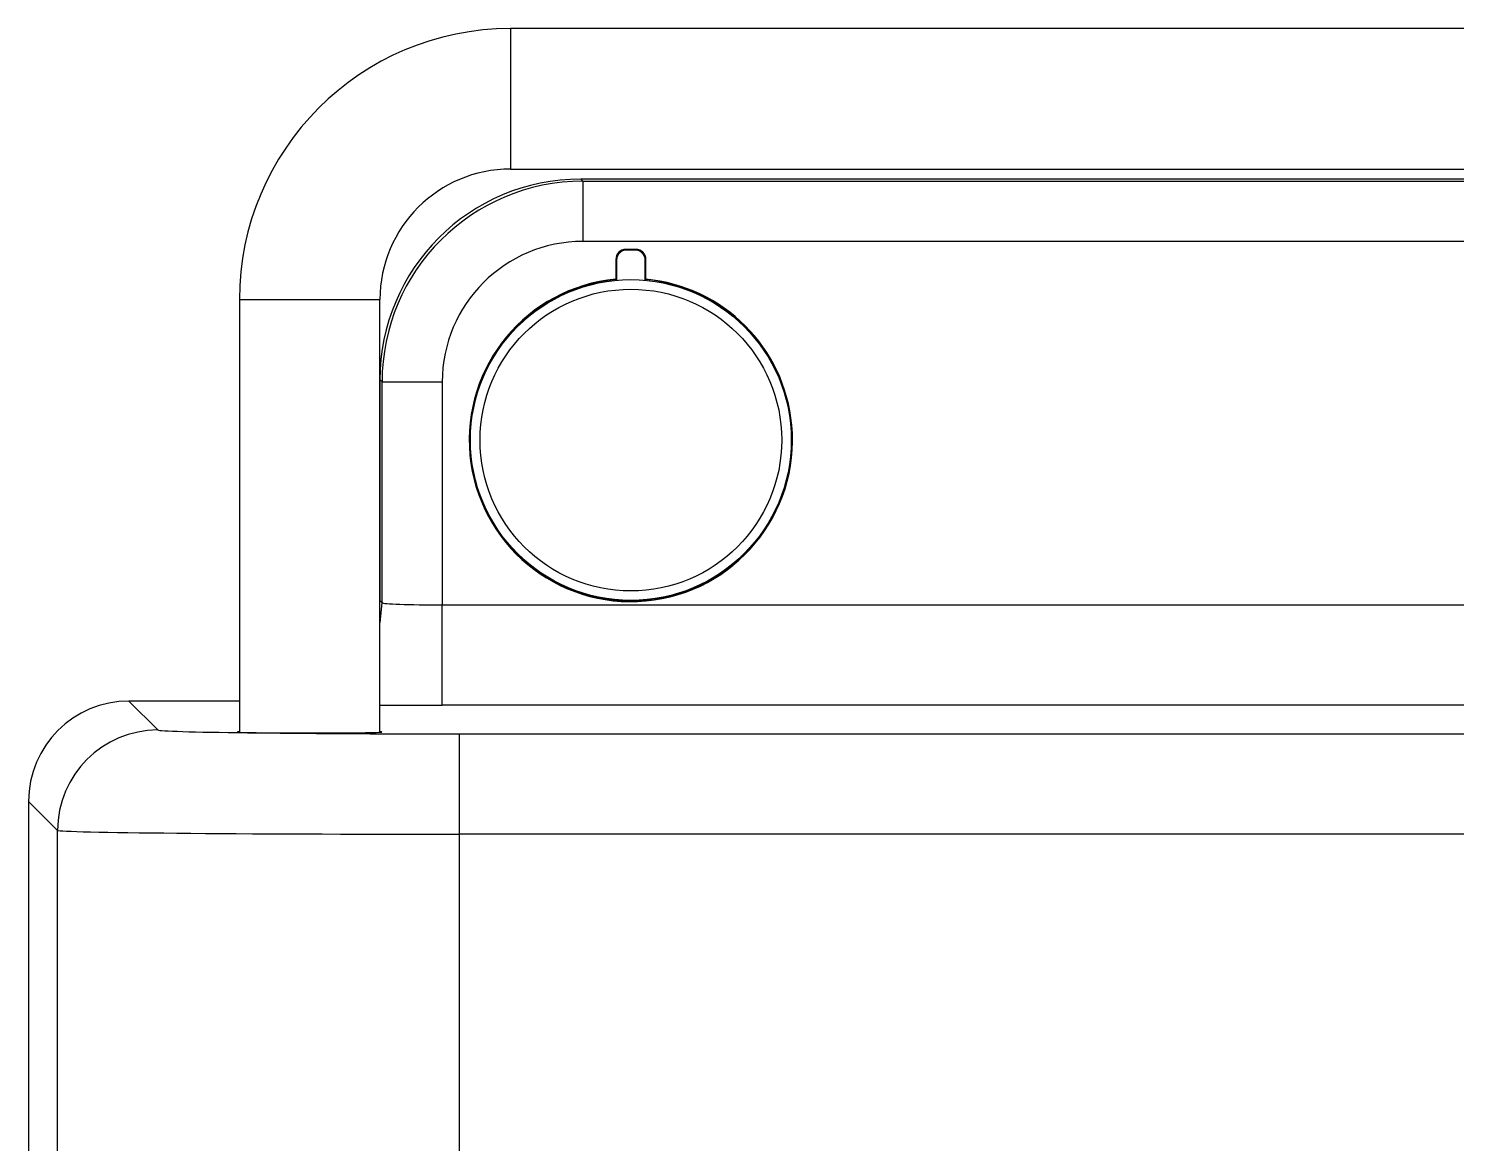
# Model space of a CAD drawing. Extents: x 14808 to 20058, y -13198 to -11680.
# Drawn here: x 19250.64 to 19268.42, y -12015.4 to -12001.52 of the extents above; entities that cross this region are included whole.
import ezdxf

# ---------------------------------------------------------------- set-up
doc = ezdxf.new("R2010")
doc.units = 0
doc.header["$LTSCALE"] = 7
doc.header["$MEASUREMENT"] = 0
doc.layers.add('Layer 5', color=7, linetype='CONTINUOUS')

# ---------------------------------------------------------------- blocks, each defined once
blk = doc.blocks.new('block 4')
at = {"layer": 'Layer 5', "color": 9, "lineweight": 25, "true_color": 0xc4c4c4}
blk.add_open_spline([(-85.549, 163.495), (-85.549, 167.912), (-89.13, 171.493), (-93.547, 171.493), (-97.965, 171.493), (-101.546, 167.912), (-101.546, 163.495), (-101.546, 159.078), (-97.965, 155.496), (-93.547, 155.496), (-89.13, 155.496), (-85.549, 159.078), (-85.549, 163.495), (-85.549, 163.495), (-85.549, 163.495), (-85.549, 163.495)], degree=3, knots=[0, 0, 0, 0, 1, 1, 1, 2, 2, 2, 3, 3, 3, 4, 4, 4, 5, 5, 5, 5], dxfattribs=at)
blk = doc.blocks.new('block 7')
at = {"layer": 'Layer 5', "color": 9, "lineweight": 25, "true_color": 0xc4c4c4}
blk.add_lwpolyline([(144.507, 183.995), (-99.547, 183.995)], dxfattribs=at)
blk = doc.blocks.new('block 8')
at = {"layer": 'Layer 5', "color": 9, "lineweight": 25, "true_color": 0xc4c4c4}
blk.add_lwpolyline([(-99.547, 176.995), (134.007, 176.995)], dxfattribs=at)
blk = doc.blocks.new('block 9')
at = {"layer": 'Layer 5', "color": 9, "lineweight": 25, "true_color": 0xc4c4c4}
blk.add_lwpolyline([(-106.047, 148.939), (-106.047, 170.495)], dxfattribs=at)
blk = doc.blocks.new('block 10')
at = {"layer": 'Layer 5', "color": 9, "lineweight": 25, "true_color": 0xc4c4c4}
blk.add_lwpolyline([(-113.047, 170.495), (-113.047, 148.939)], dxfattribs=at)
blk = doc.blocks.new('block 11')
at = {"layer": 'Layer 5', "color": 9, "lineweight": 25, "true_color": 0xc4c4c4}
blk.add_open_spline([(-99.547, 176.995), (-103.137, 176.995), (-106.047, 174.085), (-106.047, 170.495)], degree=3, dxfattribs=at)
blk = doc.blocks.new('block 12')
at = {"layer": 'Layer 5', "color": 9, "lineweight": 25, "true_color": 0xc4c4c4}
blk.add_open_spline([(-99.547, 183.995), (-107.003, 183.995), (-113.047, 177.951), (-113.047, 170.495)], degree=3, dxfattribs=at)
blk = doc.blocks.new('block 75')
at = {"layer": 'Layer 5', "color": 9, "lineweight": 25, "true_color": 0xc4c4c4}
blk.add_open_spline([(-86.033, 163.495), (-86.033, 167.645), (-89.397, 171.009), (-93.547, 171.009), (-97.697, 171.009), (-101.062, 167.645), (-101.062, 163.495), (-101.062, 159.345), (-97.697, 155.981), (-93.547, 155.981), (-89.397, 155.981), (-86.033, 159.345), (-86.033, 163.495), (-86.033, 163.495), (-86.033, 163.495), (-86.033, 163.495)], degree=3, knots=[0, 0, 0, 0, 1, 1, 1, 2, 2, 2, 3, 3, 3, 4, 4, 4, 5, 5, 5, 5], dxfattribs=at)
blk = doc.blocks.new('block 76')
at = {"layer": 'Layer 5', "color": 9, "lineweight": 25, "true_color": 0xc4c4c4}
blk.add_open_spline([(-85.557, 163.495), (-85.557, 167.908), (-89.134, 171.486), (-93.547, 171.486), (-97.96, 171.486), (-101.538, 167.908), (-101.538, 163.495), (-101.538, 159.082), (-97.96, 155.504), (-93.547, 155.504), (-89.134, 155.504), (-85.557, 159.082), (-85.557, 163.495), (-85.557, 163.495), (-85.557, 163.495), (-85.557, 163.495)], degree=3, knots=[0, 0, 0, 0, 1, 1, 1, 2, 2, 2, 3, 3, 3, 4, 4, 4, 5, 5, 5, 5], dxfattribs=at)
blk = doc.blocks.new('block 77')
at = {"layer": 'Layer 5', "color": 9, "lineweight": 25, "true_color": 0xc4c4c4}
blk.add_open_spline([(-85.549, 163.495), (-85.549, 167.912), (-89.13, 171.493), (-93.547, 171.493), (-97.965, 171.493), (-101.546, 167.912), (-101.546, 163.495), (-101.546, 159.078), (-97.965, 155.496), (-93.547, 155.496), (-89.13, 155.496), (-85.549, 159.078), (-85.549, 163.495), (-85.549, 163.495), (-85.549, 163.495), (-85.549, 163.495)], degree=3, knots=[0, 0, 0, 0, 1, 1, 1, 2, 2, 2, 3, 3, 3, 4, 4, 4, 5, 5, 5, 5], dxfattribs=at)
blk = doc.blocks.new('block 1018')
at = {"layer": 'Layer 5', "color": 9, "lineweight": 25, "true_color": 0xc4c4c4}
blk.add_open_spline([(-122.104, 144.052), (-121.961, 143.944), (-113.049, 143.858), (-102.106, 143.858)], degree=3, dxfattribs=at)
blk = doc.blocks.new('block 1019')
at = {"layer": 'Layer 5', "color": 9, "lineweight": 25, "true_color": 0xc4c4c4}
blk.add_lwpolyline([(-102.106, 143.858), (-102.106, 97.132)], dxfattribs=at)
blk = doc.blocks.new('block 1020')
at = {"layer": 'Layer 5', "color": 9, "lineweight": 25, "true_color": 0xc4c4c4}
blk.add_lwpolyline([(-122.104, 96.938), (-122.104, 144.052)], dxfattribs=at)
blk = doc.blocks.new('block 1021')
at = {"layer": 'Layer 5', "color": 9, "lineweight": 25, "true_color": 0xc4c4c4}
blk.add_lwpolyline([(76.811, 143.858), (-102.106, 143.858)], dxfattribs=at)
blk = doc.blocks.new('block 1029')
at = {"layer": 'Layer 5', "color": 9, "lineweight": 25, "true_color": 0xc4c4c4}
blk.add_lwpolyline([(-102.106, 148.858), (76.811, 148.858)], dxfattribs=at)
blk = doc.blocks.new('block 1030')
at = {"layer": 'Layer 5', "color": 9, "lineweight": 25, "true_color": 0xc4c4c4}
blk.add_lwpolyline([(-102.106, 148.858), (-102.106, 143.858)], dxfattribs=at)
blk = doc.blocks.new('block 1038')
at = {"layer": 'Layer 5', "color": 9, "lineweight": 25, "true_color": 0xc4c4c4}
blk.add_open_spline([(-117.104, 149.051), (-116.997, 148.944), (-110.313, 148.858), (-102.106, 148.858)], degree=3, dxfattribs=at)
blk = doc.blocks.new('block 1039')
at = {"layer": 'Layer 5', "color": 9, "lineweight": 25, "true_color": 0xc4c4c4}
blk.add_open_spline([(-117.104, 149.051), (-119.865, 149.051), (-122.103, 146.813), (-122.104, 144.052)], degree=3, dxfattribs=at)
blk = doc.blocks.new('block 1046')
at = {"layer": 'Layer 5', "color": 9, "lineweight": 25, "true_color": 0xc4c4c4}
blk.add_open_spline([(-109.547, 148.903), (-107.559, 148.903), (-105.947, 148.924), (-105.947, 148.95), (-105.947, 148.954), (-105.981, 148.958), (-106.047, 148.961)], degree=3, knots=[0, 0, 0, 0, 1, 1, 1, 2, 2, 2, 2], dxfattribs=at)
blk = doc.blocks.new('block 1047')
at = {"layer": 'Layer 5', "color": 9, "lineweight": 25, "true_color": 0xc4c4c4}
blk.add_open_spline([(-113.047, 148.961), (-113.513, 148.936), (-112.323, 148.911), (-110.39, 148.905), (-110.114, 148.904), (-109.831, 148.903), (-109.547, 148.903)], degree=3, knots=[0, 0, 0, 0, 1, 1, 1, 2, 2, 2, 2], dxfattribs=at)
blk = doc.blocks.new('block 1048')
at = {"layer": 'Layer 5', "color": 9, "lineweight": 25, "true_color": 0xc4c4c4}
blk.add_lwpolyline([(76.378, 150.286), (-102.942, 150.286)], dxfattribs=at)
blk = doc.blocks.new('block 1049')
at = {"layer": 'Layer 5', "color": 9, "lineweight": 25, "true_color": 0xc4c4c4}
blk.add_lwpolyline([(-118.548, 150.495), (-117.104, 149.051)], dxfattribs=at)
blk = doc.blocks.new('block 1050')
at = {"layer": 'Layer 5', "color": 9, "lineweight": 25, "true_color": 0xc4c4c4}
blk.add_lwpolyline([(-113.047, 150.495), (-118.548, 150.495)], dxfattribs=at)
blk = doc.blocks.new('block 1077')
at = {"layer": 'Layer 5', "color": 9, "lineweight": 25, "true_color": 0xc4c4c4}
blk.add_lwpolyline([(-122.104, 144.052), (-123.547, 145.495)], dxfattribs=at)
blk = doc.blocks.new('block 1078')
at = {"layer": 'Layer 5', "color": 9, "lineweight": 25, "true_color": 0xc4c4c4}
blk.add_open_spline([(-118.548, 150.495), (-121.309, 150.495), (-123.547, 148.257), (-123.547, 145.495)], degree=3, dxfattribs=at)
blk = doc.blocks.new('block 1085')
at = {"layer": 'Layer 5', "color": 9, "lineweight": 25, "true_color": 0xc4c4c4}
blk.add_lwpolyline([(-123.547, 145.495), (-123.547, 95.495)], dxfattribs=at)
blk = doc.blocks.new('block 1087')
at = {"layer": 'Layer 5', "color": 9, "lineweight": 25, "true_color": 0xc4c4c4}
blk.add_lwpolyline([(-102.942, 150.286), (-102.942, 155.286)], dxfattribs=at)
blk = doc.blocks.new('block 1088')
at = {"layer": 'Layer 5', "color": 9, "lineweight": 25, "true_color": 0xc4c4c4}
blk.add_lwpolyline([(-102.942, 155.286), (76.378, 155.286)], dxfattribs=at)
blk = doc.blocks.new('block 1097')
at = {"layer": 'Layer 5', "color": 9, "lineweight": 25, "true_color": 0xc4c4c4}
blk.add_open_spline([(-105.942, 155.389), (-105.92, 155.332), (-104.584, 155.286), (-102.942, 155.286)], degree=3, dxfattribs=at)
blk = doc.blocks.new('block 1124')
at = {"layer": 'Layer 5', "color": 9, "lineweight": 25, "true_color": 0xc4c4c4}
blk.add_lwpolyline([(-92.797, 172.495), (-92.832, 172.46)], dxfattribs=at)
blk = doc.blocks.new('block 1125')
at = {"layer": 'Layer 5', "color": 9, "lineweight": 25, "true_color": 0xc4c4c4}
blk.add_open_spline([(-92.832, 172.46), (-92.832, 172.736), (-93.056, 172.96), (-93.332, 172.96)], degree=3, dxfattribs=at)
blk = doc.blocks.new('block 1126')
at = {"layer": 'Layer 5', "color": 9, "lineweight": 25, "true_color": 0xc4c4c4}
blk.add_lwpolyline([(-93.332, 172.96), (-93.297, 172.995)], dxfattribs=at)
blk = doc.blocks.new('block 1127')
at = {"layer": 'Layer 5', "color": 9, "lineweight": 25, "true_color": 0xc4c4c4}
blk.add_open_spline([(-92.797, 172.495), (-92.797, 172.771), (-93.021, 172.995), (-93.297, 172.995)], degree=3, dxfattribs=at)
blk = doc.blocks.new('block 1128')
at = {"layer": 'Layer 5', "color": 9, "lineweight": 25, "true_color": 0xc4c4c4}
blk.add_lwpolyline([(-93.797, 172.995), (-93.762, 172.96)], dxfattribs=at)
blk = doc.blocks.new('block 1129')
at = {"layer": 'Layer 5', "color": 9, "lineweight": 25, "true_color": 0xc4c4c4}
blk.add_open_spline([(-93.762, 172.96), (-94.039, 172.96), (-94.262, 172.736), (-94.262, 172.46)], degree=3, dxfattribs=at)
blk = doc.blocks.new('block 1130')
at = {"layer": 'Layer 5', "color": 9, "lineweight": 25, "true_color": 0xc4c4c4}
blk.add_lwpolyline([(-94.262, 172.46), (-94.297, 172.495)], dxfattribs=at)
blk = doc.blocks.new('block 1131')
at = {"layer": 'Layer 5', "color": 9, "lineweight": 25, "true_color": 0xc4c4c4}
blk.add_open_spline([(-93.797, 172.995), (-94.073, 172.995), (-94.297, 172.771), (-94.297, 172.495)], degree=3, dxfattribs=at)
blk = doc.blocks.new('block 1177')
at = {"layer": 'Layer 5', "color": 9, "lineweight": 25, "true_color": 0xc4c4c4}
blk.add_open_spline([(-92.797, 171.51), (-92.805, 171.505), (-92.812, 171.5), (-92.82, 171.495)], degree=3, dxfattribs=at)
blk = doc.blocks.new('block 1178')
at = {"layer": 'Layer 5', "color": 9, "lineweight": 25, "true_color": 0xc4c4c4}
blk.add_lwpolyline([(-92.82, 171.495), (-92.82, 171.46)], dxfattribs=at)
blk = doc.blocks.new('block 1179')
at = {"layer": 'Layer 5', "color": 9, "lineweight": 25, "true_color": 0xc4c4c4}
blk.add_lwpolyline([(-92.832, 171.461), (-92.832, 172.46)], dxfattribs=at)
blk = doc.blocks.new('block 1180')
at = {"layer": 'Layer 5', "color": 9, "lineweight": 25, "true_color": 0xc4c4c4}
blk.add_lwpolyline([(-92.797, 171.51), (-92.797, 172.495)], dxfattribs=at)
blk = doc.blocks.new('block 1186')
at = {"layer": 'Layer 5', "color": 9, "lineweight": 25, "true_color": 0xc4c4c4}
blk.add_lwpolyline([(-95.943, 176.389), (71.347, 176.389)], dxfattribs=at)
blk = doc.blocks.new('block 1187')
at = {"layer": 'Layer 5', "color": 9, "lineweight": 25, "true_color": 0xc4c4c4}
blk.add_lwpolyline([(71.347, 173.39), (-95.943, 173.39)], dxfattribs=at)
blk = doc.blocks.new('block 1188')
at = {"layer": 'Layer 5', "color": 9, "lineweight": 25, "true_color": 0xc4c4c4}
blk.add_lwpolyline([(-95.943, 176.389), (-95.943, 173.39)], dxfattribs=at)
blk = doc.blocks.new('block 1189')
at = {"layer": 'Layer 5', "color": 9, "lineweight": 25, "true_color": 0xc4c4c4}
blk.add_open_spline([(-94.297, 171.51), (-98.724, 171.096), (-101.977, 167.171), (-101.562, 162.745), (-101.148, 158.319), (-97.224, 155.066), (-92.797, 155.48), (-88.371, 155.894), (-85.118, 159.818), (-85.532, 164.245), (-85.893, 168.098), (-88.944, 171.149), (-92.797, 171.51)], degree=3, knots=[0, 0, 0, 0, 1, 1, 1, 2, 2, 2, 3, 3, 3, 4, 4, 4, 4], dxfattribs=at)
blk = doc.blocks.new('block 1190')
at = {"layer": 'Layer 5', "color": 9, "lineweight": 25, "true_color": 0xc4c4c4}
blk.add_open_spline([(-94.275, 171.495), (-94.282, 171.5), (-94.29, 171.505), (-94.297, 171.51)], degree=3, dxfattribs=at)
blk = doc.blocks.new('block 1191')
at = {"layer": 'Layer 5', "color": 9, "lineweight": 25, "true_color": 0xc4c4c4}
blk.add_open_spline([(-94.275, 171.495), (-98.693, 171.093), (-101.949, 167.186), (-101.547, 162.767), (-101.146, 158.35), (-97.238, 155.093), (-92.82, 155.495), (-88.402, 155.897), (-85.146, 159.804), (-85.547, 164.222), (-85.898, 168.084), (-88.958, 171.144), (-92.82, 171.495)], degree=3, knots=[0, 0, 0, 0, 1, 1, 1, 2, 2, 2, 3, 3, 3, 4, 4, 4, 4], dxfattribs=at)
blk = doc.blocks.new('block 1200')
at = {"layer": 'Layer 5', "color": 9, "lineweight": 25, "true_color": 0xc4c4c4}
blk.add_lwpolyline([(-105.942, 166.39), (-102.942, 166.39)], dxfattribs=at)
blk = doc.blocks.new('block 1201')
at = {"layer": 'Layer 5', "color": 9, "lineweight": 25, "true_color": 0xc4c4c4}
blk.add_lwpolyline([(-102.942, 166.39), (-102.942, 155.286)], dxfattribs=at)
blk = doc.blocks.new('block 1202')
at = {"layer": 'Layer 5', "color": 9, "lineweight": 25, "true_color": 0xc4c4c4}
blk.add_lwpolyline([(-105.942, 155.389), (-105.942, 166.39)], dxfattribs=at)
blk = doc.blocks.new('block 1203')
at = {"layer": 'Layer 5', "color": 9, "lineweight": 25, "true_color": 0xc4c4c4}
blk.add_lwpolyline([(-94.275, 171.46), (-94.275, 171.495)], dxfattribs=at)
blk = doc.blocks.new('block 1204')
at = {"layer": 'Layer 5', "color": 9, "lineweight": 25, "true_color": 0xc4c4c4}
blk.add_lwpolyline([(-94.297, 172.495), (-94.297, 171.51)], dxfattribs=at)
blk = doc.blocks.new('block 1205')
at = {"layer": 'Layer 5', "color": 9, "lineweight": 25, "true_color": 0xc4c4c4}
blk.add_lwpolyline([(-94.262, 172.46), (-94.262, 171.461)], dxfattribs=at)
blk = doc.blocks.new('block 1210')
at = {"layer": 'Layer 5', "color": 9, "lineweight": 25, "true_color": 0xc4c4c4}
blk.add_open_spline([(-95.943, 176.389), (-101.465, 176.389), (-105.942, 171.913), (-105.942, 166.39)], degree=3, dxfattribs=at)
blk = doc.blocks.new('block 1211')
at = {"layer": 'Layer 5', "color": 9, "lineweight": 25, "true_color": 0xc4c4c4}
blk.add_open_spline([(-95.943, 173.39), (-99.809, 173.39), (-102.942, 170.256), (-102.942, 166.39)], degree=3, dxfattribs=at)
blk = doc.blocks.new('block 1212')
at = {"layer": 'Layer 5', "color": 9, "lineweight": 25, "true_color": 0xc4c4c4}
blk.add_lwpolyline([(-93.297, 172.995), (-93.797, 172.995)], dxfattribs=at)
blk = doc.blocks.new('block 1219')
at = {"layer": 'Layer 5', "color": 9, "lineweight": 25, "true_color": 0xc4c4c4}
blk.add_lwpolyline([(-93.332, 172.96), (-93.762, 172.96)], dxfattribs=at)
blk = doc.blocks.new('block 1223')
at = {"layer": 'Layer 5', "color": 9, "lineweight": 25, "true_color": 0xc4c4c4}
blk.add_open_spline([(-96.048, 176.495), (-101.571, 176.495), (-106.047, 172.018), (-106.047, 166.496)], degree=3, dxfattribs=at)
blk = doc.blocks.new('block 1224')
at = {"layer": 'Layer 5', "color": 9, "lineweight": 25, "true_color": 0xc4c4c4}
blk.add_lwpolyline([(-96.048, 176.495), (-95.943, 176.389)], dxfattribs=at)
blk = doc.blocks.new('block 1225')
at = {"layer": 'Layer 5', "color": 9, "lineweight": 25, "true_color": 0xc4c4c4}
blk.add_lwpolyline([(-105.942, 166.39), (-106.047, 166.496)], dxfattribs=at)
blk = doc.blocks.new('block 1241')
at = {"layer": 'Layer 5', "color": 9, "lineweight": 25, "true_color": 0xc4c4c4}
blk.add_lwpolyline([(-106.047, 155.494), (-105.942, 155.389)], dxfattribs=at)
blk = doc.blocks.new('block 1250')
at = {"layer": 'Layer 5', "color": 9, "lineweight": 25, "true_color": 0xc4c4c4}
blk.add_lwpolyline([(-106.047, 166.496), (-106.047, 155.494)], dxfattribs=at)
blk = doc.blocks.new('block 1254')
at = {"layer": 'Layer 5', "color": 9, "lineweight": 25, "true_color": 0xc4c4c4}
blk.add_lwpolyline([(71.315, 176.495), (-96.048, 176.495)], dxfattribs=at)
blk = doc.blocks.new('block 1353')
at = {"layer": 'Layer 5', "color": 9, "lineweight": 25, "true_color": 0xc4c4c4}
blk.add_lwpolyline([(-99.547, 180.495), (-99.547, 176.995)], dxfattribs=at)
blk = doc.blocks.new('block 1354')
at = {"layer": 'Layer 5', "color": 9, "lineweight": 25, "true_color": 0xc4c4c4}
blk.add_lwpolyline([(-99.547, 183.995), (-99.547, 180.495)], dxfattribs=at)
blk = doc.blocks.new('block 1355')
at = {"layer": 'Layer 5', "color": 9, "lineweight": 25, "true_color": 0xc4c4c4}
blk.add_lwpolyline([(-109.547, 170.495), (-106.047, 170.495)], dxfattribs=at)
blk = doc.blocks.new('block 1356')
at = {"layer": 'Layer 5', "color": 9, "lineweight": 25, "true_color": 0xc4c4c4}
blk.add_lwpolyline([(-113.047, 170.495), (-109.547, 170.495)], dxfattribs=at)
blk = doc.blocks.new('block 1388')
at = {"layer": 'Layer 5', "color": 9, "lineweight": 25, "true_color": 0xc4c4c4}
blk.add_open_spline([(-106.047, 150.294), (-105.064, 150.289), (-104.009, 150.286), (-102.942, 150.286)], degree=3, dxfattribs=at)
blk = doc.blocks.new('block 1399')
at = {"layer": 'Layer 5', "color": 9, "lineweight": 25, "true_color": 0xc4c4c4}
blk.add_lwpolyline([(-106.047, 154.37), (-106.038, 154.414), (-105.942, 155.389)], dxfattribs=at)
blk = doc.blocks.new('block 2')
at = {"layer": 'Layer 5'}
for name in ['block 12', 'block 7', 'block 1354', 'block 1353', 'block 11', 'block 1223', 'block 1210', 'block 8', 'block 1224', 'block 1254', 'block 1186', 'block 1188', 'block 1211', 'block 1187', 'block 1131', 'block 1129', 'block 1128', 'block 1212', 'block 1219', 'block 1126', 'block 1125', 'block 1127', 'block 1130', 'block 1204', 'block 1205', 'block 1124', 'block 1179', 'block 1180', 'block 1189', 'block 1191', 'block 4', 'block 77', 'block 76', 'block 1190', 'block 1203', 'block 1177', 'block 1178', 'block 75', 'block 10', 'block 1356', 'block 1355', 'block 9', 'block 1225', 'block 1250', 'block 1200', 'block 1202', 'block 1201', 'block 1241', 'block 1399', 'block 1097', 'block 1087', 'block 1088', 'block 1078', 'block 1049', 'block 1050', 'block 1388', 'block 1048', 'block 1039', 'block 1038', 'block 1047', 'block 1046', 'block 1029', 'block 1030', 'block 1077', 'block 1085', 'block 1018', 'block 1020', 'block 1019', 'block 1021']:
    blk.add_blockref(name, (0, 0), dxfattribs=at)

msp = doc.modelspace()

# ---------------------------------------------------------------- block references
at = {"layer": 'Layer 5', "xscale": 0.25, "yscale": 0.25, "zscale": 0.25}
msp.add_blockref('block 2', (19281.531, -12047.516), dxfattribs=at)

doc.saveas('drawing.dxf')
